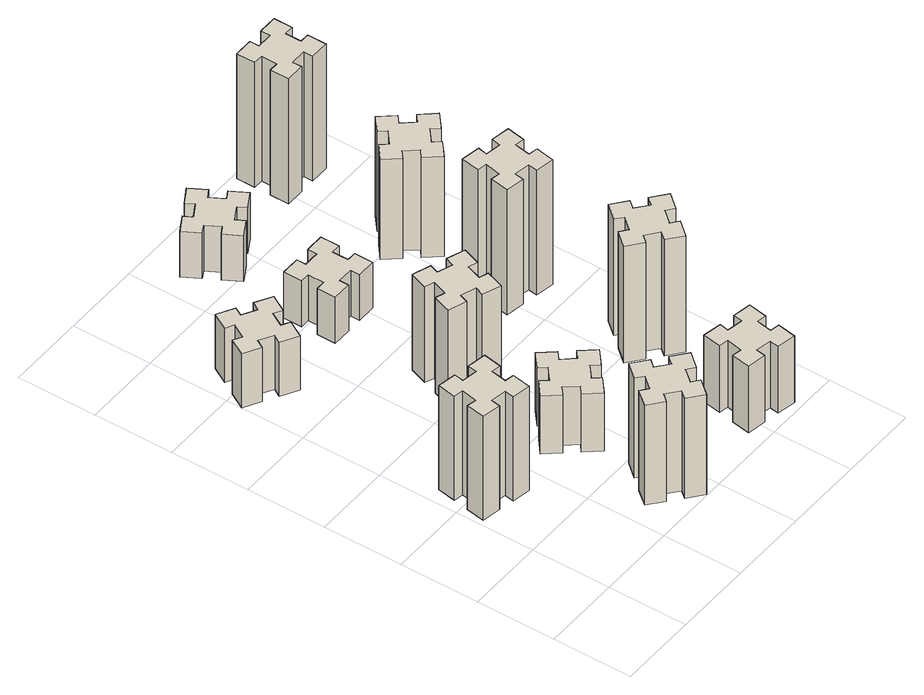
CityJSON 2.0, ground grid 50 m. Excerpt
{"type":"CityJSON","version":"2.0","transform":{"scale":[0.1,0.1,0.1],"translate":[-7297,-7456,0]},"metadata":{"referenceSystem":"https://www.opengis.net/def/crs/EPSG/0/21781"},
"CityObjects":{
"building1":{"type":"Building","attributes":{"class":"1000","function":"1000","usage":"1000","yearOfConstruction":2016,"roofType":"1000","measuredHeight":75,"storeysAboveGround":30,"storeysBelowGround":0},"geometry":[{"type":"Solid","lod":"1","boundaries":[[[[0,1,2,3,4,5,6,7,8,9,10,11,12,13,14,15,16,17,18,19]],[[17,16,20,21]],[[16,15,22,20]],[[15,14,23,22]],[[14,13,24,23]],[[13,12,25,24]],[[12,11,26,25]],[[11,10,27,26]],[[10,9,28,27]],[[9,8,29,28]],[[8,7,30,29]],[[7,6,31,30]],[[6,5,32,31]],[[5,4,33,32]],[[4,3,34,33]],[[3,2,35,34]],[[2,1,36,35]],[[1,0,37,36]],[[0,19,38,37]],[[19,18,39,38]],[[18,17,21,39]],[[24,25,26,27,28,29,30,31,32,33,34,35,36,37,38,39,21,20,22,23]]]]}]},
"building2":{"type":"Building","attributes":{"class":"1000","function":"1000","usage":"1000","yearOfConstruction":2016,"roofType":"1000","measuredHeight":72,"storeysAboveGround":30,"storeysBelowGround":0},"geometry":[{"type":"Solid","lod":"1","boundaries":[[[[40,41,42,43,44,45,46,47,48,49,50,51,52,53,54,55,56,57,58,59]],[[57,56,60,61]],[[56,55,62,60]],[[55,54,63,62]],[[54,53,64,63]],[[53,52,65,64]],[[52,51,66,65]],[[51,50,67,66]],[[50,49,68,67]],[[49,48,69,68]],[[48,47,70,69]],[[47,46,71,70]],[[46,45,72,71]],[[45,44,73,72]],[[44,43,74,73]],[[43,42,75,74]],[[42,41,76,75]],[[41,40,77,76]],[[40,59,78,77]],[[59,58,79,78]],[[58,57,61,79]],[[64,65,66,67,68,69,70,71,72,73,74,75,76,77,78,79,61,60,62,63]]]]}]},
"building3":{"type":"Building","attributes":{"class":"1000","function":"1000","usage":"1000","yearOfConstruction":2016,"roofType":"1000","measuredHeight":39,"storeysAboveGround":30,"storeysBelowGround":0},"geometry":[{"type":"Solid","lod":"1","boundaries":[[[[80,81,82,83,84,85,86,87,88,89,90,91,92,93,94,95,96,97,98,99]],[[97,96,100,101]],[[96,95,102,100]],[[95,94,103,102]],[[94,93,104,103]],[[93,92,105,104]],[[92,91,106,105]],[[91,90,107,106]],[[90,89,108,107]],[[89,88,109,108]],[[88,87,110,109]],[[87,86,111,110]],[[86,85,112,111]],[[85,84,113,112]],[[84,83,114,113]],[[83,82,115,114]],[[82,81,116,115]],[[81,80,117,116]],[[80,99,118,117]],[[99,98,119,118]],[[98,97,101,119]],[[104,105,106,107,108,109,110,111,112,113,114,115,116,117,118,119,101,100,102,103]]]]}]},
"building4":{"type":"Building","attributes":{"class":"1000","function":"1000","usage":"1000","yearOfConstruction":2016,"roofType":"1000","measuredHeight":42,"storeysAboveGround":30,"storeysBelowGround":0},"geometry":[{"type":"Solid","lod":"1","boundaries":[[[[120,121,122,123,124,125,126,127,128,129,130,131,132,133,134,135,136,137,138,139]],[[137,136,140,141]],[[136,135,142,140]],[[135,134,143,142]],[[134,133,144,143]],[[133,132,145,144]],[[132,131,146,145]],[[131,130,147,146]],[[130,129,148,147]],[[129,128,149,148]],[[128,127,150,149]],[[127,126,151,150]],[[126,125,152,151]],[[125,124,153,152]],[[124,123,154,153]],[[123,122,155,154]],[[122,121,156,155]],[[121,120,157,156]],[[120,139,158,157]],[[139,138,159,158]],[[138,137,141,159]],[[144,145,146,147,148,149,150,151,152,153,154,155,156,157,158,159,141,140,142,143]]]]}]},
"building5":{"type":"Building","attributes":{"class":"1000","function":"1000","usage":"1000","yearOfConstruction":2016,"roofType":"1000","measuredHeight":69,"storeysAboveGround":30,"storeysBelowGround":0},"geometry":[{"type":"Solid","lod":"1","boundaries":[[[[160,161,162,163,164,165,166,167,168,169,170,171,172,173,174,175,176,177,178,179]],[[177,176,180,181]],[[176,175,182,180]],[[175,174,183,182]],[[174,173,184,183]],[[173,172,185,184]],[[172,171,186,185]],[[171,170,187,186]],[[170,169,188,187]],[[169,168,189,188]],[[168,167,190,189]],[[167,166,191,190]],[[166,165,192,191]],[[165,164,193,192]],[[164,163,194,193]],[[163,162,195,194]],[[162,161,196,195]],[[161,160,197,196]],[[160,179,198,197]],[[179,178,199,198]],[[178,177,181,199]],[[184,185,186,187,188,189,190,191,192,193,194,195,196,197,198,199,181,180,182,183]]]]}]},
"building6":{"type":"Building","attributes":{"class":"1000","function":"1000","usage":"1000","yearOfConstruction":2016,"roofType":"1000","measuredHeight":33,"storeysAboveGround":30,"storeysBelowGround":0},"geometry":[{"type":"Solid","lod":"1","boundaries":[[[[200,201,202,203,204,205,206,207,208,209,210,211,212,213,214,215,216,217,218,219]],[[217,216,220,221]],[[216,215,222,220]],[[215,214,223,222]],[[214,213,224,223]],[[213,212,225,224]],[[212,211,226,225]],[[211,210,227,226]],[[210,209,228,227]],[[209,208,229,228]],[[208,207,230,229]],[[207,206,231,230]],[[206,205,232,231]],[[205,204,233,232]],[[204,203,234,233]],[[203,202,235,234]],[[202,201,236,235]],[[201,200,237,236]],[[200,219,238,237]],[[219,218,239,238]],[[218,217,221,239]],[[224,225,226,227,228,229,230,231,232,233,234,235,236,237,238,239,221,220,222,223]]]]}]},
"building7":{"type":"Building","attributes":{"class":"1000","function":"1000","usage":"1000","yearOfConstruction":2016,"roofType":"1000","measuredHeight":48,"storeysAboveGround":30,"storeysBelowGround":0},"geometry":[{"type":"Solid","lod":"1","boundaries":[[[[240,241,242,243,244,245,246,247,248,249,250,251,252,253,254,255,256,257,258,259]],[[257,256,260,261]],[[256,255,262,260]],[[255,254,263,262]],[[254,253,264,263]],[[253,252,265,264]],[[252,251,266,265]],[[251,250,267,266]],[[250,249,268,267]],[[249,248,269,268]],[[248,247,270,269]],[[247,246,271,270]],[[246,245,272,271]],[[245,244,273,272]],[[244,243,274,273]],[[243,242,275,274]],[[242,241,276,275]],[[241,240,277,276]],[[240,259,278,277]],[[259,258,279,278]],[[258,257,261,279]],[[264,265,266,267,268,269,270,271,272,273,274,275,276,277,278,279,261,260,262,263]]]]}]},
"building8":{"type":"Building","attributes":{"class":"1000","function":"1000","usage":"1000","yearOfConstruction":2016,"roofType":"1000","measuredHeight":33,"storeysAboveGround":30,"storeysBelowGround":0},"geometry":[{"type":"Solid","lod":"1","boundaries":[[[[280,281,282,283,284,285,286,287,288,289,290,291,292,293,294,295,296,297,298,299]],[[297,296,300,301]],[[296,295,302,300]],[[295,294,303,302]],[[294,293,304,303]],[[293,292,305,304]],[[292,291,306,305]],[[291,290,307,306]],[[290,289,308,307]],[[289,288,309,308]],[[288,287,310,309]],[[287,286,311,310]],[[286,285,312,311]],[[285,284,313,312]],[[284,283,314,313]],[[283,282,315,314]],[[282,281,316,315]],[[281,280,317,316]],[[280,299,318,317]],[[299,298,319,318]],[[298,297,301,319]],[[304,305,306,307,308,309,310,311,312,313,314,315,316,317,318,319,301,300,302,303]]]]}]},
"building9":{"type":"Building","attributes":{"class":"1000","function":"1000","usage":"1000","yearOfConstruction":2016,"roofType":"1000","measuredHeight":84,"storeysAboveGround":30,"storeysBelowGround":0},"geometry":[{"type":"Solid","lod":"1","boundaries":[[[[320,321,322,323,324,325,326,327,328,329,330,331,332,333,334,335,336,337,338,339]],[[337,336,340,341]],[[336,335,342,340]],[[335,334,343,342]],[[334,333,344,343]],[[333,332,345,344]],[[332,331,346,345]],[[331,330,347,346]],[[330,329,348,347]],[[329,328,349,348]],[[328,327,350,349]],[[327,326,351,350]],[[326,325,352,351]],[[325,324,353,352]],[[324,323,354,353]],[[323,322,355,354]],[[322,321,356,355]],[[321,320,357,356]],[[320,339,358,357]],[[339,338,359,358]],[[338,337,341,359]],[[344,345,346,347,348,349,350,351,352,353,354,355,356,357,358,359,341,340,342,343]]]]}]},
"building10":{"type":"Building","attributes":{"class":"1000","function":"1000","usage":"1000","yearOfConstruction":2016,"roofType":"1000","measuredHeight":90,"storeysAboveGround":30,"storeysBelowGround":0},"geometry":[{"type":"Solid","lod":"1","boundaries":[[[[360,361,362,363,364,365,366,367,368,369,370,371,372,373,374,375,376,377,378,379]],[[377,376,380,381]],[[376,375,382,380]],[[375,374,383,382]],[[374,373,384,383]],[[373,372,385,384]],[[372,371,386,385]],[[371,370,387,386]],[[370,369,388,387]],[[369,368,389,388]],[[368,367,390,389]],[[367,366,391,390]],[[366,365,392,391]],[[365,364,393,392]],[[364,363,394,393]],[[363,362,395,394]],[[362,361,396,395]],[[361,360,397,396]],[[360,379,398,397]],[[379,378,399,398]],[[378,377,381,399]],[[384,385,386,387,388,389,390,391,392,393,394,395,396,397,398,399,381,380,382,383]]]]}]},
"building11":{"type":"Building","attributes":{"class":"1000","function":"1000","usage":"1000","yearOfConstruction":2016,"roofType":"1000","measuredHeight":72,"storeysAboveGround":30,"storeysBelowGround":0},"geometry":[{"type":"Solid","lod":"1","boundaries":[[[[400,401,402,403,404,405,406,407,408,409,410,411,412,413,414,415,416,417,418,419]],[[417,416,420,421]],[[416,415,422,420]],[[415,414,423,422]],[[414,413,424,423]],[[413,412,425,424]],[[412,411,426,425]],[[411,410,427,426]],[[410,409,428,427]],[[409,408,429,428]],[[408,407,430,429]],[[407,406,431,430]],[[406,405,432,431]],[[405,404,433,432]],[[404,403,434,433]],[[403,402,435,434]],[[402,401,436,435]],[[401,400,437,436]],[[400,419,438,437]],[[419,418,439,438]],[[418,417,421,439]],[[424,425,426,427,428,429,430,431,432,433,434,435,436,437,438,439,421,420,422,423]]]]}]},
"building12":{"type":"Building","attributes":{"class":"1000","function":"1000","usage":"1000","yearOfConstruction":2016,"roofType":"1000","measuredHeight":90,"storeysAboveGround":30,"storeysBelowGround":0},"geometry":[{"type":"Solid","lod":"1","boundaries":[[[[440,441,442,443,444,445,446,447,448,449,450,451,452,453,454,455,456,457,458,459]],[[457,456,460,461]],[[456,455,462,460]],[[455,454,463,462]],[[454,453,464,463]],[[453,452,465,464]],[[452,451,466,465]],[[451,450,467,466]],[[450,449,468,467]],[[449,448,469,468]],[[448,447,470,469]],[[447,446,471,470]],[[446,445,472,471]],[[445,444,473,472]],[[444,443,474,473]],[[443,442,475,474]],[[442,441,476,475]],[[441,440,477,476]],[[440,459,478,477]],[[459,458,479,478]],[[458,457,461,479]],[[464,465,466,467,468,469,470,471,472,473,474,475,476,477,478,479,461,460,462,463]]]]}]}
},
"vertices":[
[335,917,0],[352,1015,0],[411,1005,0],[432,1123,0],[314,1144,0],[304,1085,0],[205,1102,0],[216,1161,0],[97,1182,0],[77,1064,0],[136,1054,0],[118,955,0],[59,966,0],[38,847,0],[157,827,0],[167,886,0],[265,868,0],[255,809,0],[373,788,0],[394,907,0],[265,868,750],[255,809,750],[167,886,750],[157,827,750],[38,847,750],[59,966,750],[118,955,750],[136,1054,750],[77,1064,750],[97,1182,750],[216,1161,750],[205,1102,750],[304,1085,750],[314,1144,750],[432,1123,750],[411,1005,750],[352,1015,750],[335,917,750],[394,907,750],[373,788,750],
[766,193,0],[843,129,0],[804,83,0],[896,6,0],[973,98,0],[927,136,0],[992,213,0],[1038,174,0],[1115,266,0],[1023,343,0],[984,297,0],[908,362,0],[946,408,0],[854,485,0],[777,393,0],[823,354,0],[759,278,0],[713,316,0],[636,224,0],[728,147,0],[759,278,720],[713,316,720],[823,354,720],[777,393,720],[854,485,720],[946,408,720],[908,362,720],[984,297,720],[1023,343,720],[1115,266,720],[1038,174,720],[992,213,720],[927,136,720],[973,98,720],[896,6,720],[804,83,720],[843,129,720],[766,193,720],[728,147,720],[636,224,720],
[306,2367,0],[356,2454,0],[408,2424,0],[468,2528,0],[364,2588,0],[334,2536,0],[247,2586,0],[277,2638,0],[173,2698,0],[113,2594,0],[165,2564,0],[115,2477,0],[63,2507,0],[3,2403,0],[107,2343,0],[137,2395,0],[224,2345,0],[194,2293,0],[298,2233,0],[358,2337,0],[224,2345,390],[194,2293,390],[137,2395,390],[107,2343,390],[3,2403,390],[63,2507,390],[115,2477,390],[165,2564,390],[113,2594,390],[173,2698,390],[277,2638,390],[247,2586,390],[334,2536,390],[364,2588,390],[468,2528,390],[408,2424,390],[356,2454,390],[306,2367,390],[358,2337,390],[298,2233,390],
[843,1002,0],[766,937,0],[728,983,0],[636,906,0],[713,814,0],[759,853,0],[823,776,0],[777,738,0],[854,646,0],[946,723,0],[908,769,0],[984,833,0],[1023,787,0],[1115,864,0],[1038,956,0],[992,918,0],[927,994,0],[973,1033,0],[896,1125,0],[804,1048,0],[927,994,420],[973,1033,420],[992,918,420],[1038,956,420],[1115,864,420],[1023,787,420],[984,833,420],[908,769,420],[946,723,420],[854,646,420],[777,738,420],[823,776,420],[759,853,420],[713,814,420],[636,906,420],[728,983,420],[766,937,420],[843,1002,420],[804,1048,420],[896,1125,420],
[962,1541,0],[996,1635,0],[1052,1614,0],[1093,1727,0],[980,1768,0],[960,1712,0],[866,1746,0],[887,1802,0],[774,1843,0],[733,1730,0],[789,1710,0],[755,1616,0],[699,1637,0],[657,1524,0],[770,1483,0],[791,1539,0],[885,1505,0],[864,1449,0],[977,1407,0],[1018,1520,0],[885,1505,690],[864,1449,690],[791,1539,690],[770,1483,690],[657,1524,690],[699,1637,690],[755,1616,690],[789,1710,690],[733,1730,690],[774,1843,690],[887,1802,690],[866,1746,690],[960,1712,690],[980,1768,690],[1093,1727,690],[1052,1614,690],[996,1635,690],[962,1541,690],[1018,1520,690],[977,1407,690],
[985,2415,0],[985,2515,0],[1045,2515,0],[1045,2635,0],[925,2635,0],[925,2575,0],[825,2575,0],[825,2635,0],[705,2635,0],[705,2515,0],[765,2515,0],[765,2415,0],[705,2415,0],[705,2295,0],[825,2295,0],[825,2355,0],[925,2355,0],[925,2295,0],[1045,2295,0],[1045,2415,0],[925,2355,330],[925,2295,330],[825,2355,330],[825,2295,330],[705,2295,330],[705,2415,330],[765,2415,330],[765,2515,330],[705,2515,330],[705,2635,330],[825,2635,330],[825,2575,330],[925,2575,330],[925,2635,330],[1045,2635,330],[1045,2515,330],[985,2515,330],[985,2415,330],[1045,2415,330],[1045,2295,330],
[1684,345,0],[1585,362,0],[1596,421,0],[1477,442,0],[1457,324,0],[1516,314,0],[1498,215,0],[1439,226,0],[1418,107,0],[1537,87,0],[1547,146,0],[1645,128,0],[1635,69,0],[1753,48,0],[1774,167,0],[1715,177,0],[1732,275,0],[1791,265,0],[1812,383,0],[1694,404,0],[1732,275,480],[1791,265,480],[1715,177,480],[1774,167,480],[1753,48,480],[1635,69,480],[1645,128,480],[1547,146,480],[1537,87,480],[1418,107,480],[1439,226,480],[1498,215,480],[1516,314,480],[1457,324,480],[1477,442,480],[1596,421,480],[1585,362,480],[1684,345,480],[1694,404,480],[1812,383,480],
[996,3217,0],[946,3304,0],[998,3334,0],[938,3438,0],[834,3378,0],[864,3326,0],[777,3276,0],[747,3328,0],[643,3268,0],[703,3164,0],[755,3194,0],[805,3107,0],[753,3077,0],[813,2973,0],[917,3033,0],[887,3085,0],[974,3135,0],[1004,3083,0],[1108,3143,0],[1048,3247,0],[974,3135,330],[1004,3083,330],[887,3085,330],[917,3033,330],[813,2973,330],[753,3077,330],[805,3107,330],[755,3194,330],[703,3164,330],[643,3268,330],[747,3328,330],[777,3276,330],[864,3326,330],[834,3378,330],[938,3438,330],[998,3334,330],[946,3304,330],[996,3217,330],[1048,3247,330],[1108,3143,330],
[1767,876,0],[1832,953,0],[1878,914,0],[1955,1006,0],[1863,1083,0],[1824,1037,0],[1748,1102,0],[1786,1148,0],[1694,1225,0],[1617,1133,0],[1663,1094,0],[1599,1018,0],[1553,1056,0],[1476,964,0],[1568,887,0],[1606,933,0],[1683,869,0],[1644,823,0],[1736,746,0],[1813,838,0],[1683,869,840],[1644,823,840],[1606,933,840],[1568,887,840],[1476,964,840],[1553,1056,840],[1599,1018,840],[1663,1094,840],[1617,1133,840],[1694,1225,840],[1786,1148,840],[1748,1102,840],[1824,1037,840],[1863,1083,840],[1955,1006,840],[1878,914,840],[1832,953,840],[1767,876,840],[1813,838,840],[1736,746,840],
[1547,1726,0],[1645,1708,0],[1635,1649,0],[1753,1628,0],[1774,1747,0],[1715,1757,0],[1732,1855,0],[1791,1845,0],[1812,1963,0],[1694,1984,0],[1684,1925,0],[1585,1942,0],[1596,2001,0],[1477,2022,0],[1457,1904,0],[1516,1894,0],[1498,1795,0],[1439,1806,0],[1418,1687,0],[1537,1667,0],[1498,1795,900],[1439,1806,900],[1516,1894,900],[1457,1904,900],[1477,2022,900],[1596,2001,900],[1585,1942,900],[1684,1925,900],[1694,1984,900],[1812,1963,900],[1791,1845,900],[1732,1855,900],[1715,1757,900],[1774,1747,900],[1753,1628,900],[1635,1649,900],[1645,1708,900],[1547,1726,900],[1537,1667,900],[1418,1687,900],
[1499,2433,0],[1563,2356,0],[1517,2318,0],[1594,2226,0],[1686,2303,0],[1648,2349,0],[1724,2413,0],[1763,2367,0],[1855,2444,0],[1778,2536,0],[1732,2498,0],[1667,2574,0],[1713,2613,0],[1636,2705,0],[1544,2628,0],[1583,2582,0],[1506,2517,0],[1468,2563,0],[1376,2486,0],[1453,2394,0],[1506,2517,720],[1468,2563,720],[1583,2582,720],[1544,2628,720],[1636,2705,720],[1713,2613,720],[1667,2574,720],[1732,2498,720],[1778,2536,720],[1855,2444,720],[1763,2367,720],[1724,2413,720],[1648,2349,720],[1686,2303,720],[1594,2226,720],[1517,2318,720],[1563,2356,720],[1499,2433,720],[1453,2394,720],[1376,2486,720],
[1565,3195,0],[1665,3195,0],[1665,3135,0],[1785,3135,0],[1785,3255,0],[1725,3255,0],[1725,3355,0],[1785,3355,0],[1785,3475,0],[1665,3475,0],[1665,3415,0],[1565,3415,0],[1565,3475,0],[1445,3475,0],[1445,3355,0],[1505,3355,0],[1505,3255,0],[1445,3255,0],[1445,3135,0],[1565,3135,0],[1505,3255,900],[1445,3255,900],[1505,3355,900],[1445,3355,900],[1445,3475,900],[1565,3475,900],[1565,3415,900],[1665,3415,900],[1665,3475,900],[1785,3475,900],[1785,3355,900],[1725,3355,900],[1725,3255,900],[1785,3255,900],[1785,3135,900],[1665,3135,900],[1665,3195,900],[1565,3195,900],[1565,3135,900],[1445,3135,900]
]}
